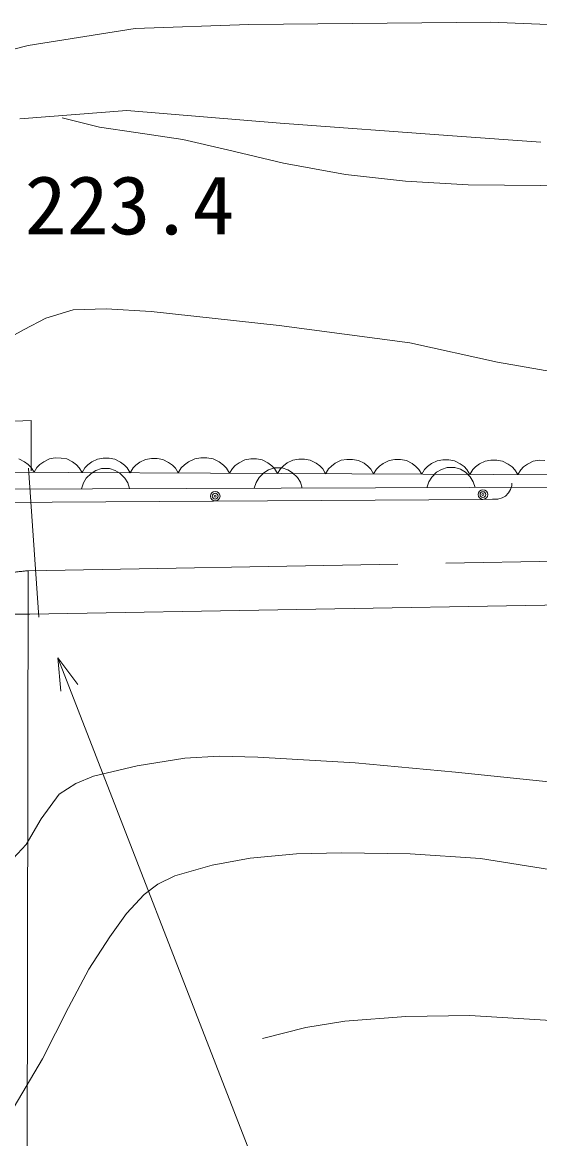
# Model space of a CAD drawing. Units: millimetres, scale not verified. Extents: x 40000 to 680000, y 20000 to 380000.
# Drawn here: x 442716 to 458863, y 285644 to 320503 of the extents above; entities that cross this region are included whole.
import ezdxf
from ezdxf.enums import TextEntityAlignment as Align

# ---------------------------------------------------------------- set-up
doc = ezdxf.new("R2010")
doc.units = ezdxf.units.MM
doc.header["$LTSCALE"] = 1000
doc.linetypes.add('CHAIN', pattern=[18.5, 12, -1.5, 3.5, -1.5])
for name, color, linetype, lineweight in [('M-BGD', 7, 'Continuous', 13), ('M-BMK', 2, 'CHAIN', 13), ('M-STR-HTXT', 7, 'Continuous', 13)]:
    doc.layers.add(name, color=color, linetype=linetype, lineweight=lineweight)
doc.styles.add('ＭＳ ゴシック', font='')
doc.styles.get('ＭＳ ゴシック').set_extended_font_data('MS Gothic')

msp = doc.modelspace()

# ---------------------------------------------------------------- linework, layer by layer
at = {"layer": 'M-BGD'}
for p, q in [((449781, 320437), (446241, 320306)), ((457342, 320503), (449781, 320437)), ((463899, 320240), (457342, 320503)), ((446241, 320306), (442897, 319781)), ((442897, 319781), (438569, 318667)), ((442634, 317487), (445978, 317749)), ((445978, 317749), (450764, 317355)), ((450764, 317355), (456141, 316962)), ((456141, 316962), (458895, 316765)), ((440312, 307957), (442992, 308071)), ((442992, 308071), (442992, 306501)), ((442783, 306784), (442604, 306875)), ((442903, 306693), (442783, 306784)), ((443383, 306781), (443263, 306692)), ((443564, 306870), (443383, 306781)), ((443744, 306899), (443564, 306870)), ((443924, 306898), (443744, 306899)), ((444104, 306868), (443924, 306898)), ((444283, 306777), (444104, 306868)), ((444403, 306686), (444283, 306777)), ((444883, 306774), (444763, 306684)), ((445064, 306863), (444883, 306774)), ((445244, 306892), (445064, 306863)), ((445424, 306891), (445244, 306892)), ((445604, 306860), (445424, 306891)), ((445783, 306769), (445604, 306860)), ((445903, 306679), (445783, 306769)), ((446383, 306767), (446263, 306677)), ((446564, 306856), (446383, 306767)), ((446744, 306885), (446564, 306856)), ((446924, 306884), (446744, 306885)), ((447104, 306853), (446924, 306884)), ((447283, 306762), (447104, 306853)), ((447403, 306672), (447283, 306762)), ((447903, 306781), (447775, 306686)), ((448096, 306876), (447903, 306781)), ((448288, 306907), (448096, 306876)), ((448480, 306906), (448288, 306907)), ((448672, 306873), (448480, 306906)), ((448863, 306777), (448672, 306873)), ((448991, 306680), (448863, 306777)), ((449664, 306841), (449483, 306752)), ((449844, 306870), (449664, 306841)), ((450024, 306869), (449844, 306870)), ((450204, 306838), (450024, 306869)), ((450383, 306747), (450204, 306838)), ((451164, 306833), (450983, 306744)), ((451344, 306863), (451164, 306833)), ((451524, 306862), (451344, 306863)), ((451704, 306831), (451524, 306862)), ((451883, 306740), (451704, 306831)), ((452664, 306826), (452483, 306737)), ((452844, 306855), (452664, 306826)), ((453024, 306854), (452844, 306855)), ((453204, 306824), (453024, 306854)), ((453383, 306733), (453204, 306824)), ((454164, 306819), (453983, 306730)), ((454344, 306848), (454164, 306819)), ((454524, 306847), (454344, 306848)), ((454704, 306816), (454524, 306847)), ((454883, 306725), (454704, 306816)), ((455664, 306812), (455483, 306723)), ((455844, 306841), (455664, 306812)), ((456024, 306840), (455844, 306841)), ((456204, 306809), (456024, 306840)), ((456383, 306718), (456204, 306809)), ((457164, 306804), (456983, 306715)), ((457344, 306833), (457164, 306804)), ((457524, 306833), (457344, 306833)), ((457704, 306802), (457524, 306833)), ((457883, 306711), (457704, 306802)), ((458664, 306797), (458483, 306708)), ((458844, 306826), (458664, 306797)), ((459024, 306825), (458844, 306826)), ((464182, 306350), (437097, 306481)), ((442993, 306603), (442903, 306693)), ((442907, 306579), (443229, 301927)), ((443082, 306453), (442993, 306603)), ((443173, 306602), (443082, 306453)), ((443263, 306692), (443173, 306602)), ((444492, 306596), (444403, 306686)), ((444582, 306445), (444492, 306596)), ((444672, 306595), (444582, 306445)), ((444763, 306684), (444672, 306595)), ((444863, 306418), (444713, 306268)), ((445012, 306509), (444863, 306418)), ((445192, 306569), (445012, 306509)), ((445432, 306570), (445192, 306569)), ((445612, 306511), (445432, 306570)), ((445763, 306421), (445612, 306511)), ((445913, 306272), (445763, 306421)), ((445992, 306588), (445903, 306679)), ((446082, 306438), (445992, 306588)), ((446172, 306588), (446082, 306438)), ((446263, 306677), (446172, 306588)), ((447492, 306581), (447403, 306672)), ((447582, 306431), (447492, 306581)), ((447678, 306590), (447582, 306431)), ((447775, 306686), (447678, 306590)), ((449086, 306583), (448991, 306680)), ((449182, 306423), (449086, 306583)), ((449272, 306573), (449182, 306423)), ((449363, 306662), (449272, 306573)), ((449483, 306752), (449363, 306662)), ((450253, 306436), (450104, 306285)), ((450403, 306526), (450253, 306436)), ((450503, 306657), (450383, 306747)), ((450583, 306587), (450403, 306526)), ((450592, 306566), (450503, 306657)), ((450823, 306588), (450583, 306587)), ((450682, 306416), (450592, 306566)), ((450772, 306565), (450682, 306416)), ((450863, 306655), (450772, 306565)), ((451003, 306528), (450823, 306588)), ((450983, 306744), (450863, 306655)), ((451153, 306439), (451003, 306528)), ((451304, 306289), (451153, 306439)), ((452003, 306649), (451883, 306740)), ((452092, 306559), (452003, 306649)), ((452182, 306408), (452092, 306559)), ((452272, 306558), (452182, 306408)), ((452363, 306648), (452272, 306558)), ((452483, 306737), (452363, 306648)), ((453503, 306642), (453383, 306733)), ((453592, 306552), (453503, 306642)), ((453682, 306401), (453592, 306552)), ((453772, 306551), (453682, 306401)), ((453863, 306640), (453772, 306551)), ((453983, 306730), (453863, 306640)), ((455003, 306635), (454883, 306725)), ((455092, 306544), (455003, 306635)), ((455182, 306394), (455092, 306544)), ((455272, 306544), (455182, 306394)), ((455363, 306633), (455272, 306544)), ((455483, 306723), (455363, 306633)), ((455644, 306453), (455494, 306303)), ((455794, 306544), (455644, 306453)), ((455973, 306604), (455794, 306544)), ((456213, 306605), (455973, 306604)), ((456394, 306546), (456213, 306605)), ((456503, 306628), (456383, 306718)), ((456544, 306456), (456394, 306546)), ((456592, 306537), (456503, 306628)), ((456694, 306307), (456544, 306456)), ((456682, 306387), (456592, 306537)), ((456772, 306536), (456682, 306387)), ((456863, 306626), (456772, 306536)), ((456983, 306715), (456863, 306626)), ((458003, 306620), (457883, 306711)), ((458092, 306530), (458003, 306620)), ((458182, 306379), (458092, 306530)), ((458272, 306529), (458182, 306379)), ((458363, 306619), (458272, 306529)), ((458483, 306708), (458363, 306619)), ((444624, 306118), (444564, 305937)), ((444713, 306268), (444624, 306118)), ((446004, 306122), (445913, 306272)), ((446064, 305942), (446004, 306122)), ((450014, 306135), (449955, 305955)), ((450104, 306285), (450014, 306135)), ((451394, 306139), (451304, 306289)), ((451455, 305960), (451394, 306139)), ((455405, 306152), (455346, 305972)), ((455494, 306303), (455405, 306152)), ((456785, 306157), (456694, 306307)), ((456846, 305977), (456785, 306157)), ((457991, 306113), (457991, 306033)), ((464182, 306001), (437228, 305914)), ((457893, 305812), (457793, 305712)), ((457952, 305913), (457893, 305812)), ((457991, 306033), (457952, 305913)), ((457094, 305607), (440380, 305504)), ((457394, 305609), (457094, 305607)), ((457554, 305610), (457394, 305609)), ((457694, 305651), (457554, 305610)), ((457793, 305712), (457694, 305651)), ((442955, 302027), (472922, 302537)), ((441594, 302027), (442955, 302027))]:
    msp.add_line(p, q, dxfattribs=at)
for points in [[(443956, 317518), (445122, 317230), (446255, 317063), (447723, 316840), (449115, 316524), (450865, 316106), (452798, 315756), (454671, 315542), (456630, 315429), (460020, 315397)], [(442073, 310522), (442772, 310911), (443453, 311260), (444299, 311523), (445328, 311556), (446736, 311471), (450736, 311038), (454806, 310491), (457542, 309890), (460167, 309429)], [(442434, 294389), (442841, 294832), (443306, 295635), (443871, 296403), (444382, 296734), (444937, 296966), (446300, 297283), (447791, 297523), (448864, 297592), (450064, 297556), (453102, 297381), (456241, 297086), (465895, 296093)], [(459426, 294010), (457015, 294395), (454819, 294536), (452678, 294573), (451278, 294539), (449827, 294398), (448646, 294187), (447476, 293851), (446943, 293586), (446518, 293266), (445972, 292677), (445444, 291949), (444794, 290942), (444154, 289742), (443341, 288137), (442466, 286634), (441865, 285771), (441097, 284879)], [(450210, 288775), (451569, 289115), (452777, 289312), (454689, 289455), (456688, 289495), (466309, 288893), (469108, 288783), (471732, 288582), (473312, 288333), (475032, 287952), (475984, 287651), (477052, 287182), (478257, 286534)]]:
    msp.add_lwpolyline(points, dxfattribs=at)
for centre, radius in [((448736, 305706), 150), ((448736, 305706), 90), ((448736, 305706), 30), ((457093, 305757), 150), ((457093, 305757), 90), ((457093, 305757), 30)]:
    msp.add_circle(centre, radius, dxfattribs=at)
at = {"layer": 'M-BMK'}
msp.add_line((472935, 303916), (442899, 303379), dxfattribs=at)
msp.add_arc((444864, 283476), 20000, 95.6403, 136.7497, dxfattribs=at)
at = {"layer": 'M-STR-HTXT'}
for p, q in [((442899, 303379), (442862, 284732)), ((443922, 299622), (443821, 300655)), ((443821, 300655), (444444, 299824)), ((443821, 300655), (458143, 263786))]:
    msp.add_line(p, q, dxfattribs=at)

# ---------------------------------------------------------------- texts
at = {"layer": 'M-BGD', "style": 'ＭＳ ゴシック', "width": 1.05}
msp.add_text('223.4', height=1833, dxfattribs=at).set_placement((442789, 313331), align=Align.BOTTOM_LEFT)

doc.saveas('drawing.dxf')
